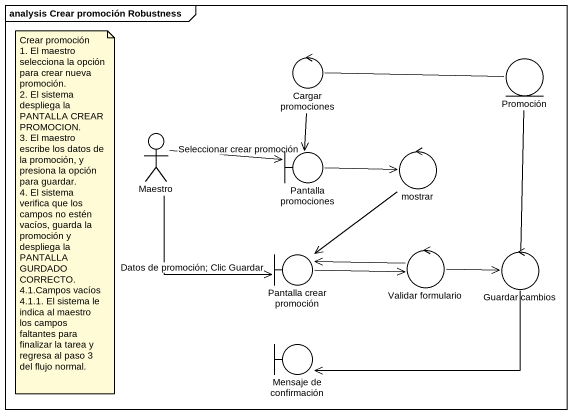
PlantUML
@startuml
mainframe analysis Crear promoción Robustness
control "Cargar promociones" as Cargar_promociones
entity Promoción
actor Maestro
boundary "Pantalla promociones" as Pantalla_promociones
control mostrar
boundary "Pantalla crear promoción" as Pantalla_crear_promoción
control "Validar formulario" as Validar_formulario
control "Guardar cambios" as Guardar_cambios
boundary "Mensaje de confirmación" as Mensaje_de_confirmación
Cargar_promociones --> Pantalla_promociones
Promoción -left- Cargar_promociones
Promoción -- Guardar_cambios
Maestro -right-> Pantalla_promociones : Seleccionar crear promoción
Maestro --> Pantalla_crear_promoción : Datos de promoción; Clic Guardar
Pantalla_promociones -right-> mostrar
mostrar --> Pantalla_crear_promoción
Pantalla_crear_promoción -right-> Validar_formulario
Validar_formulario -left-> Pantalla_crear_promoción
Validar_formulario -right-> Guardar_cambios
Guardar_cambios -left-> Mensaje_de_confirmación
note as N1
  Crear promoción
  1. El maestro selecciona la opción para crear nueva promoción.
  2. El sistema despliega la PANTALLA CREAR PROMOCION.
  3. El maestro escribe los datos de la promoción, y presiona la opción para guardar.
  4. El sistema verifica que los campos no estén vacíos, guarda la promoción y despliega la PANTALLA GURDADO CORRECTO.
  4.1.Campos vacíos
  4.1.1. El sistema le indica al maestro los campos faltantes para finalizar la tarea y regresa al paso 3 del flujo normal.
end note
@enduml
